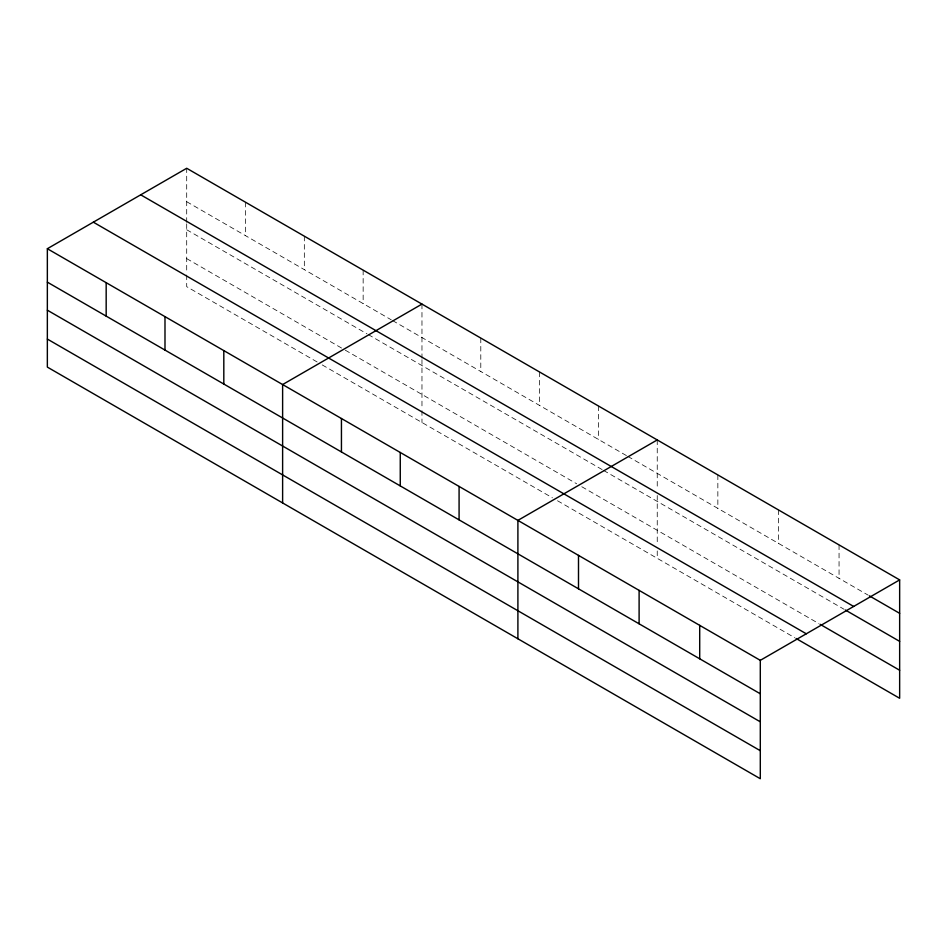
<?xml version="1.0" encoding="UTF-8"?>
<svg xmlns="http://www.w3.org/2000/svg" width="947" height="947" viewBox="0 0 947 947"><rect width="100%" height="100%" fill="white"/><g stroke="black" fill="none" stroke-linecap="round" stroke-linejoin="round"><path stroke-width="0.71" stroke-dasharray="4.74 3.55" d="M186.701 222.367L186.701 168.27M186.701 201.711L391.277 319.826M392.567 320.571L626.559 455.661M627.837 456.407L868.091 595.107M186.701 229.742L366.986 333.829M368.265 334.575L602.268 469.665M603.547 470.41L844.097 609.288M186.701 258.626L343.974 349.431M345.253 350.165L576.687 483.787M581.801 486.734L818.847 623.6M317.115 361.955L186.701 286.657L186.701 274.855M322.229 364.915L552.397 497.791M557.511 500.75L794.864 637.781M839.054 544.904L839.054 578.345M778.446 509.912L778.446 543.353M717.85 474.932L717.85 508.373M657.242 439.941L657.242 489.611M657.242 495.506L657.242 545.046M657.242 550.953L657.242 558.328M598.421 405.979L598.421 439.42M539.612 372.029L539.612 405.458M480.792 338.067L480.792 371.508M421.971 304.105L421.971 358.203M421.971 359.671L421.971 409.211M421.971 410.69L421.971 422.492M363.151 270.144L363.151 303.585M304.33 236.194L304.33 269.623M245.51 202.232L245.51 235.673M186.701 223.847L186.701 273.375"/><path stroke-width="1.42" d="M760.299 721.815L760.299 660.343L47.35 248.718L47.35 367.105L760.299 778.73L760.299 721.815L47.35 310.19M796.119 638.503L899.65 698.282L899.65 579.895L186.701 168.27L47.35 248.718M421.971 304.105L282.62 384.553L282.62 502.94M657.242 439.941L517.902 520.388L517.902 638.775M760.299 660.343L899.65 579.895M869.346 595.841L899.65 613.336M140.712 194.822L853.661 606.447M845.363 610.022L899.65 641.368M820.114 624.322L899.65 670.251M93.339 222.178L806.288 633.792M47.35 282.159L760.299 693.784M47.35 339.073L760.299 750.699M699.703 625.351L699.703 658.792M639.107 590.372L639.107 623.801M578.499 555.38L578.499 588.821M459.082 486.438L459.082 519.867M400.261 452.477L400.261 485.918M341.441 418.515L341.441 451.956M223.812 350.603L223.812 384.032M164.991 316.641L164.991 350.082M106.171 282.68L106.171 316.12"/></g></svg>
